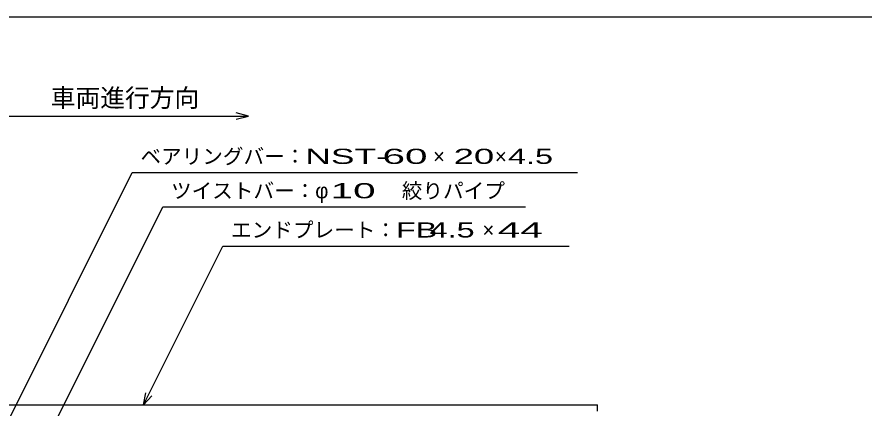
# Model space of a CAD drawing. Units: millimetres, scale not verified. Extents: x -1092 to 1039, y -770 to 632.
# Drawn here: x -728 to -112, y 348 to 632 of the extents above; entities that cross this region are included whole.
import ezdxf
from ezdxf.enums import TextEntityAlignment as Align

# ---------------------------------------------------------------- set-up
doc = ezdxf.new("R2010")
doc.units = ezdxf.units.MM
doc.header["$LTSCALE"] = 6
for name, color, linetype, lineweight in [('0_2', 150, 'Continuous', 25), ('16', 3, 'Continuous', 25), ('22', 2, 'Continuous', 25)]:
    doc.layers.add(name, color=color, linetype=linetype, lineweight=lineweight)
doc.styles.add('ベクトル', font='')
doc.styles.get('ベクトル').set_extended_font_data('ベクトル')

msp = doc.modelspace()

# ---------------------------------------------------------------- linework, layer by layer
at = {"layer": '0_2'}
msp.add_line((-1037.4, 632.1), (1038.6, 632.1), dxfattribs=at)
at = {"layer": '16'}
for p in [(-799.6, 350.1), (-305.6, 345.6)]:
    msp.add_line(p, (-305.6, 350.1), dxfattribs=at)
at = {"layer": '22', "color": 4}
for p, q in [((-559.6, 560.1), (-568.6, 562.5)), ((-739.6, 560.1), (-559.6, 560.1)), ((-568.6, 557.7), (-559.6, 560.1)), ((-779.6, 248.6), (-644.35, 519.1)), ((-644.35, 519.1), (-320.35, 519.1)), ((-719.85, 298.6), (-622.1, 494.1)), ((-622.1, 494.1), (-358.1, 494.1)), ((-636.15, 350.1), (-578.4, 465.6)), ((-578.4, 465.6), (-326.4, 465.6)), ((-636.15, 350.1), (-634.35, 358.86)), ((-636.15, 350.1), (-630.15, 356.7))]:
    msp.add_line(p, q, dxfattribs=at)

# ---------------------------------------------------------------- texts
at = {"layer": '22', "style": 'ベクトル'}
for s, height, p in [('車両進行方向', 13.2, (-703.6, 573.3)), ('ベアリングバー：', 11, (-638.35, 530.8)), ('×', 11, (-425.35, 530.8)), ('×', 11, (-380.35, 530.8)), ('ツイストバー：', 11, (-616.1, 505.8)), ('絞りパイプ', 11, (-448.1, 505.8)), ('φ', 11, (-511.1, 505.8)), ('エンドプレート：', 11, (-572.4, 477.3)), ('×', 11, (-389.4, 477.3))]:
    msp.add_text(s, height=height, dxfattribs=at).set_placement(p, align=Align.MIDDLE_LEFT)
for s, width, p in [('NST-', 1.75, (-518.35, 530.8)), (' 60 ', 2, (-470.35, 530.8)), ('20', 1.8, (-410.35, 530.8)), (' 4.5 ', 1.6, (-377.35, 530.8)), (' 10 ', 2, (-508.1, 505.8)), ('FB', 1.6, (-452.4, 477.3)), (' 4.5 ', 1.6, (-434.4, 477.3)), (' 44 ', 2, (-386.4, 477.3))]:
    msp.add_text(s, height=11, dxfattribs=dict(at, width=width)).set_placement(p, align=Align.MIDDLE_LEFT)

doc.saveas('drawing.dxf')
